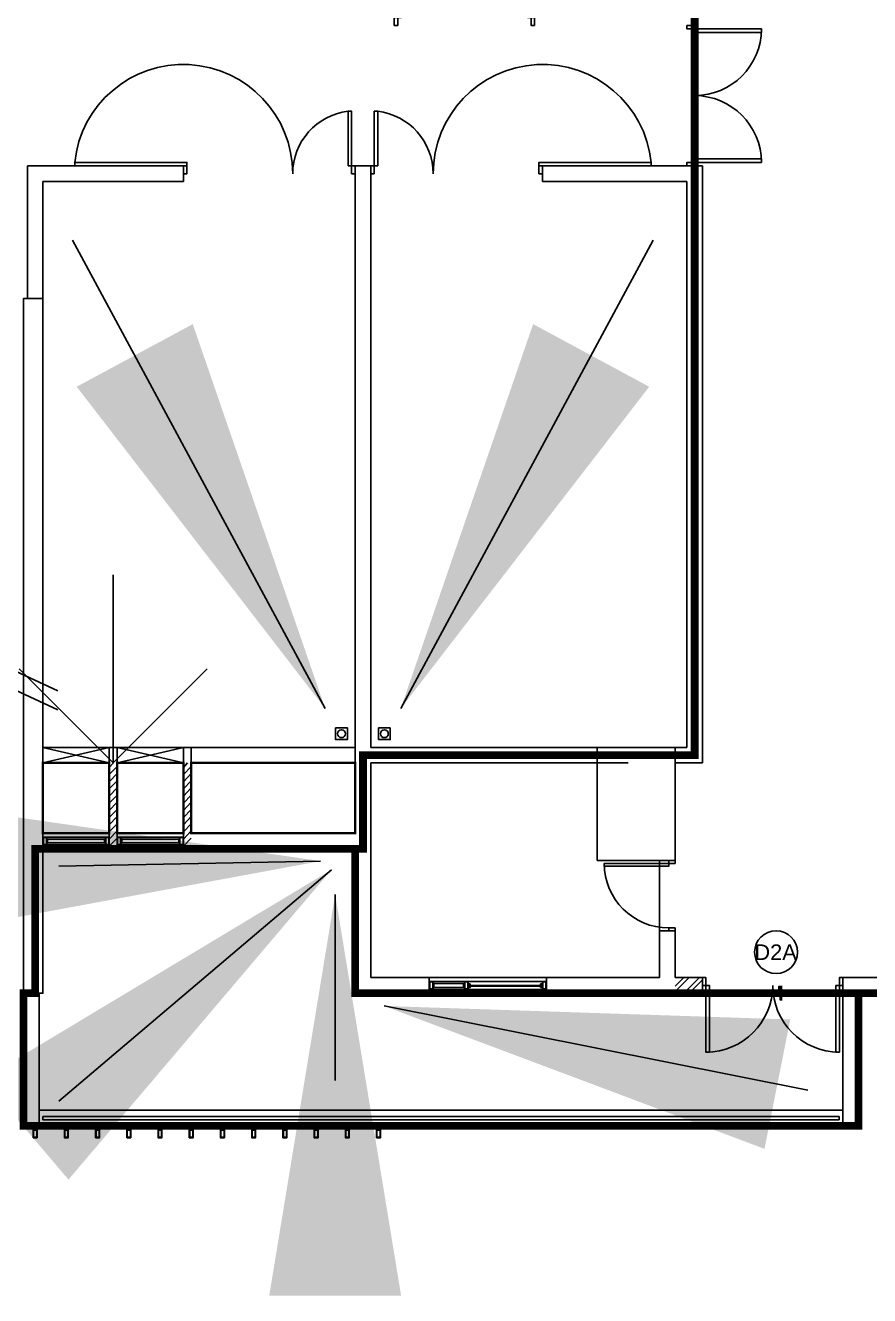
# Model space of a CAD drawing. Header units: feet. Extents: x 1421395 to 1426379, y -945253 to -943919.
# Drawn here: x 1424854 to 1425275, y -945253 to -944620 of the extents above; entities that cross this region are included whole.
import ezdxf
from ezdxf.enums import TextEntityAlignment as Align

# ---------------------------------------------------------------- set-up
doc = ezdxf.new("R2010")
doc.units = ezdxf.units.FT
doc.linetypes.add('Xref Typical$0$$0$HIDDEN', pattern=[0.375, 0.25, -0.125])
doc.linetypes.add('Xref Typical$0$HIDDEN', pattern=[0.375, 0.25, -0.125])
for name, color, linetype in [('04--hatch-1', 8, 'Continuous'), ('04--hatch-2', 251, 'Continuous'), ('06--line-1', 1, 'Continuous'), ('08--detail-ref', 1, 'Continuous'), ('08--door-ref', 1, 'Continuous'), ('E--concrete-2', 4, 'Continuous'), ('F--Blockwall', 3, 'Continuous'), ('H--metalwork', 1, 'Continuous'), ('L--doors-1', 1, 'Continuous'), ('Xref Typical$0$04--hatch-1', 8, 'Continuous'), ('Xref Typical$0$07--dim-1', 8, 'Continuous'), ('Xref Typical$0$101 First floor$0$06--line-1', 8, 'Continuous'), ('Xref Typical$0$F--Blockwall', 3, 'Continuous'), ('Xref Typical$0$L--doors-1', 1, 'Continuous'), ('Xref Typical$0$L--windows-1', 1, 'Continuous'), ('Xref Typical$0$p-02 rev', 15, 'Continuous'), ('Xref Typical$0$STAIR$0$L--stairs-1', 1, 'Continuous')]:
    doc.layers.add(name, color=color, linetype=linetype)
doc.layers.add('pline', color=210, linetype='Continuous', lineweight=5)
doc.layers.get('Xref Typical$0$07--dim-1').off()
doc.styles.add('00_xref_ser core$0$00_xref_ser core$0$ZC-STYLE-1', font='Arial.ttf')
doc.styles.add('ROMANS150', font='romans.shx', dxfattribs={"width": 0.75, "height": 150})
doc.styles.add('Xref Typical$0$00_101_typ xref core$0$ZC-STYLE-3', font='romans.shx', dxfattribs={"width": 0.8})
doc.styles.add('Xref Typical$0$ROMANS150', font='romans.shx', dxfattribs={"width": 0.75, "height": 150})
doc.dimstyles.new('slope', dxfattribs={"dimtxt": 150, "dimasz": 200, "dimexe": 15, "dimexo": 15, "dimgap": 0.09, "dimtad": 0, "dimtih": 1, "dimtoh": 1, "dimdec": 0, "dimzin": 0, "dimdsep": 46, "dimtxsty": 'ROMANS150', "dimblk": 'OBLIQUE', "dimcen": 0.09, "dimdle": 10, "dimclrd": 256, "dimclre": 256, "dimclrt": 21, "dimadec": 0, "dimazin": 0, "dimtfac": 1, "dimtdec": 0, "dimtofl": 0, "dimtmove": 0, "dimatfit": 3, "dimfxl": 0, "dimtolj": 1, "dimtzin": 0, "dimarcsym": 0})
doc.dimstyles.new('Xref Typical$0$1-100', dxfattribs={"dimscale": 75, "dimtxt": 1.85, "dimasz": 1.25, "dimexe": 1, "dimexo": 1.5, "dimgap": 0.85, "dimtad": 1, "dimdec": 0, "dimzin": 0, "dimdsep": 46, "dimtxsty": 'Xref Typical$0$00_101_typ xref core$0$ZC-STYLE-3', "dimblk1": 'Xref Typical$0$_ARCHTICK', "dimblk2": 'Xref Typical$0$_ARCHTICK', "dimsah": 1, "dimcen": 0.9, "dimdle": 0.1, "dimclrd": 8, "dimclre": 8, "dimclrt": 2, "dimadec": 0, "dimazin": 0, "dimtfac": 1, "dimtdec": 0, "dimtofl": 0, "dimtmove": 1, "dimatfit": 3, "dimldrblk": 'Xref Typical$0$_OPEN90', "dimfxl": 0, "dimtolj": 1, "dimtzin": 0, "dimlwd": -1, "dimlwe": -1, "dimarcsym": 0})
doc.dimstyles.new('Xref Typical$0$slope', dxfattribs={"dimtxt": 150, "dimasz": 200, "dimexe": 15, "dimexo": 15, "dimgap": 0.09, "dimtad": 0, "dimtih": 1, "dimtoh": 1, "dimdec": 0, "dimzin": 0, "dimdsep": 46, "dimtxsty": 'Xref Typical$0$ROMANS150', "dimblk": 'Xref Typical$0$_Oblique', "dimcen": 0.09, "dimdle": 10, "dimclrd": 256, "dimclre": 256, "dimclrt": 21, "dimadec": 0, "dimazin": 0, "dimtfac": 1, "dimtdec": 0, "dimtofl": 0, "dimtmove": 0, "dimatfit": 3, "dimfxl": 0, "dimtolj": 1, "dimtzin": 0, "dimarcsym": 0})

# ---------------------------------------------------------------- blocks, each defined once
blk = doc.blocks.new('00_xref_ser core$0$00_xref_ser core$0$D-1800')
at = {"layer": 'L--doors-1', "color": 5}
for points in [[(45, 50), (45, 905), (90, 905), (90, 50)], [(1755, 50), (1755, 905), (1710, 905), (1710, 50)], [(0, -50), (45, -50), (45, 50), (0, 50)], [(1800, -50), (1755, -50), (1755, 50), (1800, 50)]]:
    blk.add_lwpolyline(points, close=True, dxfattribs=at)
at = {"layer": 'L--doors-1'}
for centre, start, end in [((45, 50), 0, 90), ((1755, 50), 90, 180)]:
    blk.add_arc(centre, 855, start, end, dxfattribs=at)
blk = doc.blocks.new('00_xref_ser core$0$00_xref_ser core$0$D-REF-1')
at = {"layer": '08--door-ref'}
blk.add_circle((0, 0), 275, dxfattribs=at)
blk = doc.blocks.new('A$C6A53545A')
at = {"layer": '04--hatch-1', "color": 252}
for p, q in [((0, 50), (16.4, 50)), ((0, 45), (16.4, 45)), ((0, 40), (16.4, 40)), ((0, 35), (16.4, 35)), ((0, 30), (16.4, 30)), ((0, 25), (16.4, 25)), ((0, 20), (16.4, 20)), ((0, 15), (16.4, 15)), ((0, 10), (16.4, 10)), ((0, 5), (16.4, 5)), ((0, 0), (16.4, 0)), ((-10, -5), (16.4, -5)), ((-10, -10), (16.4, -10)), ((-10, -15), (16.4, -15)), ((-10, -20), (16.4, -20)), ((-10, -25), (16.4, -25)), ((-10, -30), (16.4, -30)), ((-10, -35), (16.4, -35)), ((-10, -40), (16.4, -40)), ((-10, -45), (16.4, -45)), ((-10, -50), (16.4, -50))]:
    blk.add_line(p, q, dxfattribs=at)
at = {"layer": '06--line-1'}
blk.add_lwpolyline([(-10, -52.9), (-10, 0), (0, 0), (0, 51.5)], dxfattribs=at)
blk = doc.blocks.new('_Oblique')
at = {"color": 8, "lineweight": -2}
blk.add_line((-0.5, -0.5), (0.5, 0.5), dxfattribs=at)
blk = doc.blocks.new('RGQ')
at = {"layer": '04--hatch-1'}
h = blk.add_hatch(dxfattribs=at)
h.set_pattern_fill('ANSI31', color=256)
h.paths.add_polyline_path([(431651, 108268), (431601, 108268), (431601, 108168), (431651, 108168)])
h.paths.add_polyline_path([(431646, 108263), (431646, 108173), (431606, 108173), (431606, 108263)], flags=16)
at = {"layer": 'H--metalwork'}
for points in [[(431601, 108268), (431651, 108268), (431651, 108168), (431601, 108168)], [(431606, 108263), (431646, 108263), (431646, 108173), (431606, 108173)]]:
    blk.add_lwpolyline(points, close=True, dxfattribs=at)
blk = doc.blocks.new('CFH')
at = {"layer": 'H--metalwork', "color": 252, "elevation": 0}
for points in [[(-84322, 29248), (-84372, 29248), (-84372, 29254), (-84322, 29254)], [(-84322, 29204), (-84372, 29204), (-84372, 29209), (-84322, 29209)], [(-84344, 29209), (-84350, 29209), (-84350, 29248), (-84344, 29248)], [(-83922, 29248), (-83972, 29248), (-83972, 29254), (-83922, 29254)], [(-83922, 29204), (-83972, 29204), (-83972, 29209), (-83922, 29209)], [(-83944, 29209), (-83950, 29209), (-83950, 29248), (-83944, 29248)], [(-83522, 29248), (-83572, 29248), (-83572, 29254), (-83522, 29254)], [(-83522, 29204), (-83572, 29204), (-83572, 29209), (-83522, 29209)], [(-83544, 29209), (-83550, 29209), (-83550, 29248), (-83544, 29248)], [(-83122, 29248), (-83172, 29248), (-83172, 29254), (-83122, 29254)], [(-83122, 29204), (-83172, 29204), (-83172, 29209), (-83122, 29209)], [(-83144, 29209), (-83150, 29209), (-83150, 29248), (-83144, 29248)], [(-82722, 29248), (-82772, 29248), (-82772, 29254), (-82722, 29254)], [(-82722, 29204), (-82772, 29204), (-82772, 29209), (-82722, 29209)], [(-82744, 29209), (-82750, 29209), (-82750, 29248), (-82744, 29248)], [(-82322, 29248), (-82372, 29248), (-82372, 29254), (-82322, 29254)], [(-82322, 29204), (-82372, 29204), (-82372, 29209), (-82322, 29209)], [(-82344, 29209), (-82350, 29209), (-82350, 29248), (-82344, 29248)], [(-81922, 29248), (-81972, 29248), (-81972, 29254), (-81922, 29254)], [(-81922, 29204), (-81972, 29204), (-81972, 29209), (-81922, 29209)], [(-81944, 29209), (-81950, 29209), (-81950, 29248), (-81944, 29248)], [(-81522, 29248), (-81572, 29248), (-81572, 29254), (-81522, 29254)], [(-81522, 29204), (-81572, 29204), (-81572, 29209), (-81522, 29209)], [(-81544, 29209), (-81550, 29209), (-81550, 29248), (-81544, 29248)], [(-81122, 29248), (-81172, 29248), (-81172, 29254), (-81122, 29254)], [(-81122, 29204), (-81172, 29204), (-81172, 29209), (-81122, 29209)], [(-81144, 29209), (-81150, 29209), (-81150, 29248), (-81144, 29248)], [(-80722, 29248), (-80772, 29248), (-80772, 29254), (-80722, 29254)], [(-80722, 29204), (-80772, 29204), (-80772, 29209), (-80722, 29209)], [(-80744, 29209), (-80750, 29209), (-80750, 29248), (-80744, 29248)], [(-80322, 29248), (-80372, 29248), (-80372, 29254), (-80322, 29254)], [(-80322, 29204), (-80372, 29204), (-80372, 29209), (-80322, 29209)], [(-80344, 29209), (-80350, 29209), (-80350, 29248), (-80344, 29248)], [(-79922, 29248), (-79972, 29248), (-79972, 29254), (-79922, 29254)], [(-79922, 29204), (-79972, 29204), (-79972, 29209), (-79922, 29209)], [(-79944, 29209), (-79950, 29209), (-79950, 29248), (-79944, 29248)]]:
    blk.add_lwpolyline(points, close=True, dxfattribs=at)
at = {"layer": 'H--metalwork', "xscale": -1}
for p in [(347279, -79065, 0), (347679, -79065, 0), (348079, -79065, 0), (348479, -79065, 0), (348879, -79065, 0), (349279, -79065, 0), (349679, -79065, 0), (350079, -79065, 0), (350479, -79065, 0), (350879, -79065, 0), (351279, -79065, 0), (351679, -79065, 0)]:
    blk.add_blockref('RGQ', p, dxfattribs=at)
blk = doc.blocks.new('Xref Typical$0$rged')
at = {"color": 5}
for p, q in [((-8508, 82572, 0), (-8508, 82522, 0)), ((-8508, 82572, 0), (-8483, 82572, 0)), ((-8508, 82522, 0), (-8483, 82522, 0)), ((-8506, 82570, 0), (-8485, 82570, 0)), ((-8506, 82570, 0), (-8506, 82524, 0)), ((-8506, 82524, 0), (-8485, 82524, 0)), ((-8489, 82565, 0), (-8489, 82528, 0)), ((-8487, 82565, 0), (-8487, 82548, 0)), ((-8487, 82560, 0), (-8487, 82561, 0)), ((-8487, 82560, 0), (-8487, 82560, 0)), ((-8487, 82551, 0), (-8477, 82551, 0)), ((-8487, 82551, 0), (-8487, 82549, 0)), ((-8486, 82549, 0), (-8487, 82549, 0)), ((-8487, 82544, 0), (-8487, 82528, 0)), ((-8486, 82544, 0), (-8487, 82544, 0)), ((-8487, 82542, 0), (-8487, 82544, 0)), ((-8487, 82542, 0), (-8477, 82542, 0)), ((-8487, 82533, 0), (-8487, 82533, 0)), ((-8487, 82533, 0), (-8487, 82532, 0)), ((-8486, 82550, 0), (-8476, 82550, 0)), ((-8486, 82550, 0), (-8486, 82549, 0)), ((-8486, 82542, 0), (-8486, 82544, 0)), ((-8486, 82542, 0), (-8476, 82542, 0)), ((-8485, 82570, 0), (-8485, 82568, 0)), ((-8485, 82563, 0), (-8484, 82563, 0)), ((-8485, 82530, 0), (-8484, 82530, 0)), ((-8485, 82524, 0), (-8485, 82525, 0)), ((-8484, 82563, 0), (-8472, 82550, 0)), ((-8484, 82562, 0), (-8476, 82554, 0)), ((-8484, 82530, 0), (-8472, 82542, 0)), ((-8484, 82531, 0), (-8476, 82539, 0)), ((-8483, 82572, 0), (-8483, 82565, 0)), ((-8483, 82550, 0), (-8483, 82550, 0)), ((-8483, 82550, 0), (-8483, 82550, 0)), ((-8483, 82550, 0), (-8483, 82542, 0)), ((-8483, 82542, 0), (-8483, 82542, 0)), ((-8483, 82522, 0), (-8483, 82527, 0)), ((-8482, 82550, 0), (-8482, 82542, 0)), ((-8476, 82553, 0), (-8473, 82550, 0)), ((-8476, 82550, 0), (-8476, 82551, 0)), ((-8476, 82542, 0), (-8476, 82542, 0)), ((-8476, 82539, 0), (-8473, 82542, 0)), ((-8473, 82550, 0), (-8472, 82550, 0)), ((-8473, 82542, 0), (-8472, 82542, 0)), ((-7582, 82563, 0), (-7595, 82550, 0)), ((-7594, 82550, 0), (-7595, 82550, 0)), ((-7594, 82542, 0), (-7595, 82542, 0)), ((-7582, 82530, 0), (-7595, 82542, 0)), ((-7591, 82553, 0), (-7594, 82550, 0)), ((-7591, 82539, 0), (-7594, 82542, 0)), ((-7582, 82562, 0), (-7591, 82554, 0)), ((-7591, 82550, 0), (-7591, 82551, 0)), ((-7580, 82550, 0), (-7591, 82550, 0)), ((-7580, 82542, 0), (-7591, 82542, 0)), ((-7591, 82542, 0), (-7591, 82542, 0)), ((-7582, 82531, 0), (-7591, 82539, 0)), ((-7580, 82551, 0), (-7590, 82551, 0)), ((-7580, 82542, 0), (-7590, 82542, 0)), ((-7584, 82550, 0), (-7584, 82542, 0)), ((-7583, 82572, 0), (-7583, 82565, 0)), ((-7558, 82572, 0), (-7583, 82572, 0)), ((-7583, 82550, 0), (-7583, 82550, 0)), ((-7583, 82550, 0), (-7583, 82550, 0)), ((-7583, 82550, 0), (-7583, 82542, 0)), ((-7583, 82542, 0), (-7583, 82542, 0)), ((-7583, 82522, 0), (-7583, 82527, 0)), ((-7558, 82522, 0), (-7583, 82522, 0)), ((-7582, 82563, 0), (-7582, 82563, 0)), ((-7582, 82530, 0), (-7582, 82530, 0)), ((-7560, 82570, 0), (-7581, 82570, 0)), ((-7581, 82570, 0), (-7581, 82568, 0)), ((-7581, 82524, 0), (-7581, 82525, 0)), ((-7560, 82524, 0), (-7581, 82524, 0)), ((-7580, 82560, 0), (-7579, 82560, 0)), ((-7580, 82551, 0), (-7580, 82549, 0)), ((-7580, 82550, 0), (-7580, 82549, 0)), ((-7580, 82549, 0), (-7580, 82549, 0)), ((-7580, 82542, 0), (-7580, 82544, 0)), ((-7580, 82544, 0), (-7580, 82544, 0)), ((-7580, 82542, 0), (-7580, 82544, 0)), ((-7580, 82533, 0), (-7579, 82533, 0)), ((-7579, 82565, 0), (-7579, 82548, 0)), ((-7579, 82560, 0), (-7579, 82561, 0)), ((-7579, 82544, 0), (-7579, 82528, 0)), ((-7579, 82533, 0), (-7579, 82532, 0)), ((-7577, 82565, 0), (-7577, 82528, 0)), ((-7560, 82570, 0), (-7560, 82524, 0)), ((-7558, 82572, 0), (-7558, 82522, 0))]:
    blk.add_line(p, q, dxfattribs=at)
for centre, radius, start, end in [((-8485, 82563, 0), 4.53, 95.5097, 164.881), ((-8485, 82529, 0), 4.53, 195.119, 264.4903), ((-8485, 82563, 0), 2.69, 53.3557, 150.2969), ((-8488, 82554, 0), 6.08, 277.1326, 318.4657), ((-8488, 82538, 0), 6.08, 41.5343, 82.8674), ((-8485, 82529, 0), 2.69, 209.7031, 306.6443), ((-8476, 82552, 0), 1.75, 102.0021, 223.8098), ((-8476, 82552, 0), 1.25, 85.3803, 255.5338), ((-8476, 82541, 0), 1.25, 104.4662, 274.6197), ((-8476, 82541, 0), 1.75, 136.1902, 257.9979), ((-7591, 82552, 0), 1.75, 316.1902, 77.9979), ((-7591, 82552, 0), 1.25, 284.4662, 94.6197), ((-7591, 82541, 0), 1.25, 265.3803, 75.5338), ((-7591, 82541, 0), 1.75, 282.0021, 43.8098), ((-7582, 82563, 0), 2.69, 29.7031, 126.6443), ((-7579, 82554, 0), 6.08, 221.5343, 262.8674), ((-7579, 82538, 0), 6.08, 97.1326, 138.4657), ((-7582, 82529, 0), 2.69, 233.3557, 330.2969), ((-7582, 82563, 0), 4.53, 15.119, 84.4903), ((-7582, 82529, 0), 4.53, 275.5097, 344.881)]:
    blk.add_arc(centre, radius, start, end, dxfattribs=at)
for points in [[(-8487, 82561, 0), (-8486, 82561, 0), (-8485, 82562, 0), (-8485, 82563, 0)], [(-8487, 82532, 0), (-8486, 82532, 0), (-8485, 82531, 0), (-8485, 82530, 0)], [(-7579, 82561, 0), (-7581, 82561, 0), (-7582, 82562, 0), (-7582, 82563, 0)], [(-7579, 82532, 0), (-7581, 82532, 0), (-7582, 82531, 0), (-7582, 82530, 0)]]:
    blk.add_spline(points, degree=3, dxfattribs=at)
for points in [[(-8487, 82560, 0), (-8487, 82560, 0), (-8487, 82560, 0), (-8486, 82560, 0), (-8486, 82560, 0), (-8486, 82560, 0), (-8486, 82560, 0), (-8485, 82560, 0), (-8485, 82561, 0), (-8485, 82561, 0), (-8484, 82561, 0), (-8484, 82562, 0), (-8484, 82562, 0), (-8484, 82562, 0), (-8484, 82562, 0), (-8484, 82562, 0)], [(-8487, 82533, 0), (-8487, 82532, 0), (-8487, 82533, 0), (-8486, 82532, 0), (-8486, 82532, 0), (-8486, 82532, 0), (-8486, 82532, 0), (-8485, 82532, 0), (-8485, 82532, 0), (-8485, 82532, 0), (-8484, 82531, 0), (-8484, 82531, 0), (-8484, 82531, 0), (-8484, 82531, 0), (-8484, 82531, 0), (-8484, 82531, 0)], [(-7580, 82560, 0), (-7580, 82560, 0), (-7580, 82560, 0), (-7580, 82560, 0), (-7580, 82560, 0), (-7581, 82560, 0), (-7581, 82560, 0), (-7581, 82560, 0), (-7582, 82561, 0), (-7582, 82561, 0), (-7582, 82561, 0), (-7582, 82562, 0), (-7582, 82562, 0), (-7582, 82562, 0), (-7582, 82562, 0), (-7582, 82562, 0)], [(-7580, 82533, 0), (-7580, 82532, 0), (-7580, 82533, 0), (-7580, 82532, 0), (-7580, 82532, 0), (-7581, 82532, 0), (-7581, 82532, 0), (-7581, 82532, 0), (-7582, 82532, 0), (-7582, 82532, 0), (-7582, 82531, 0), (-7582, 82531, 0), (-7582, 82531, 0), (-7582, 82531, 0), (-7582, 82531, 0), (-7582, 82531, 0)]]:
    blk.add_open_spline(points, degree=3, knots=[0, 0, 0, 0, 0.447954, 0.447954, 0.951619, 0.951619, 1.324269, 1.324269, 1.90348, 1.90348, 2.482691, 2.482691, 2.73392, 2.73392, 2.822039, 2.822039, 2.822039, 2.822039], dxfattribs=at)
at = {"layer": 'Xref Typical$0$L--windows-1', "color": 251}
for p, q in [((-7508, 82599, 0), (-9008, 82599, 0)), ((-9008, 82499, 0), (-7508, 82499, 0))]:
    blk.add_line(p, q, dxfattribs=at)
at = {"layer": 'Xref Typical$0$L--windows-1', "color": 5}
for p, q in [((-8948, 82554, 0), (-8958, 82554, 0)), ((-8948, 82544, 0), (-8958, 82544, 0)), ((-8568, 82574, 0), (-8948, 82574, 0)), ((-8568, 82524, 0), (-8948, 82524, 0)), ((-8558, 82554, 0), (-8568, 82554, 0)), ((-8558, 82544, 0), (-8568, 82544, 0))]:
    blk.add_line(p, q, dxfattribs=at)
at = {"layer": 'Xref Typical$0$L--windows-1'}
for p, q in [((-8482, 82550, 0), (-8482, 82542, 0)), ((-7585, 82550, 0), (-8482, 82550, 0)), ((-7585, 82542, 0), (-8482, 82542, 0)), ((-7585, 82550, 0), (-7585, 82542, 0))]:
    blk.add_line(p, q, dxfattribs=at)
at = {"layer": 'Xref Typical$0$L--windows-1', "elevation": 0}
for points in [[(-9008, 82499), (-9008, 82599), (-8958, 82599), (-8958, 82499), (-9008, 82499)], [(-8508, 82499), (-8558, 82499), (-8558, 82599), (-8508, 82599), (-8508, 82499)], [(-7508, 82499), (-7558, 82499), (-7558, 82599), (-7508, 82599), (-7508, 82499)]]:
    blk.add_lwpolyline(points, dxfattribs=at)
for points in [[(-9003, 82504), (-9003, 82594), (-8963, 82594), (-8963, 82504)], [(-8513, 82504), (-8553, 82504), (-8553, 82594), (-8513, 82594)], [(-7513, 82504), (-7553, 82504), (-7553, 82594), (-7513, 82594)]]:
    blk.add_lwpolyline(points, close=True, dxfattribs=at)
at = {"layer": 'Xref Typical$0$L--windows-1', "color": 5, "elevation": 0}
for points in [[(-8948, 82574), (-8948, 82524)], [(-8568, 82574), (-8568, 82524)]]:
    blk.add_lwpolyline(points, dxfattribs=at)
blk = doc.blocks.new('Xref Typical$0$_ARCHTICK')
at = {"color": 0, "linetype": 'ByBlock', "const_width": 0.15}
blk.add_lwpolyline([(-0.5, -0.5), (0.5, 0.5)], dxfattribs=at)
blk = doc.blocks.new('Xref Typical$0$_OPEN90')
at = {"color": 0, "linetype": 'ByBlock'}
for p, q in [((-0.5, 0.5), (0, 0)), ((0, 0), (-1, 0)), ((0, 0), (-0.5, -0.5))]:
    blk.add_line(p, q, dxfattribs=at)
blk = doc.blocks.new('Xref Typical$0$_Oblique')
at = {"color": 8, "lineweight": -2}
blk.add_line((-0.5, -0.5), (0.5, 0.5), dxfattribs=at)
blk = doc.blocks.new('Xref Typical$0$A$C04CA7957')
at = {"layer": 'Xref Typical$0$STAIR$0$L--stairs-1'}
for p, q in [((48465, 4652, 0), (50582, 3675, 0)), ((48465, 4410, 0), (50582, 3432, 0))]:
    blk.add_line(p, q, dxfattribs=at)
blk = doc.blocks.new('Xref Typical$0$00_xref_ser core$0$00_xref_ser core$0$D4-2')
at = {"layer": 'Xref Typical$0$L--doors-1', "color": 5}
for points in [[(-117739, 25586), (-118439, 25586), (-118439, 25631), (-117739, 25631)], [(-117639, 25631), (-117639, 25676), (-117739, 25676), (-117739, 25631)], [(-117739, 23521), (-117739, 22084), (-117784, 22084), (-117784, 23521)], [(-117639, 23476), (-117639, 23521), (-117739, 23521), (-117739, 23476)]]:
    blk.add_lwpolyline(points, close=True, dxfattribs=at)
at = {"layer": 'Xref Typical$0$L--doors-1'}
for centre, radius, start, end in [((-117636, 25686), 810, 187.092, 269.7299), ((-117639, 23476), 1400, 90, 264.0551)]:
    blk.add_arc(centre, radius, start, end, dxfattribs=at)
blk = doc.blocks.new('Xref Typical$0$00_xref_ser core$0$00_xref_ser core$0$D-1100')
at = {"layer": 'Xref Typical$0$L--doors-1', "color": 5}
for points in [[(45, 50), (45, 1060), (90, 1060), (90, 50)], [(0, -50), (45, -50), (45, 50), (0, 50)], [(1055, -50), (1100, -50), (1100, 50), (1055, 50)]]:
    blk.add_lwpolyline(points, close=True, dxfattribs=at)
at = {"layer": 'Xref Typical$0$L--doors-1'}
blk.add_arc((45, 50), 1010, 0, 90, dxfattribs=at)
blk = doc.blocks.new('Xref Typical$0$D-1800')
at = {"layer": 'Xref Typical$0$L--doors-1', "color": 5}
for points in [[(45, 50), (45, 905), (90, 905), (90, 50)], [(1755, 50), (1755, 905), (1710, 905), (1710, 50)], [(0, -50), (45, -50), (45, 50), (0, 50)], [(1800, -50), (1755, -50), (1755, 50), (1800, 50)]]:
    blk.add_lwpolyline(points, close=True, dxfattribs=at)
at = {"layer": 'Xref Typical$0$L--doors-1'}
for centre, start, end in [((45, 50), 0, 90), ((1755, 50), 90, 180)]:
    blk.add_arc(centre, 855, start, end, dxfattribs=at)

msp = doc.modelspace()

# ---------------------------------------------------------------- hatches: boundary and pattern name
at = {"layer": '04--hatch-2', "extrusion": (-6.24309e-13, 1.25923e-06, 1)}
h = msp.add_hatch(dxfattribs=at)
h.set_pattern_fill('ANSI32', color=256, scale=0.583784, angle=14.58567)
h.set_pattern_definition([(45, (1425789.1636, -931842.9256), (-3.931896, 3.931896), []), (45, (1425791.785, -931842.9256), (-3.931896, 3.931896), [])])
h.paths.add_polyline_path([(1425178.26, -945094.5), (1425191.88, -945094.5), (1425191.88, -945102.28), (1425178.26, -945102.28)])
at = {"layer": 'Xref Typical$0$04--hatch-1', "extrusion": (1.62574e-12, 1.25923e-06, 1)}
h = msp.add_hatch(dxfattribs=at)
h.set_pattern_fill('ANSI31', color=251, scale=0.778378, angle=15.88092, style=0)
h.set_pattern_definition([(46.29525, (1428820.9474, -934119.4987), (-1.7865643, 1.70756126), [])])
h.paths.add_polyline_path([(1424896.09, -945030.28), (1424899.99, -945030.28), (1424899.99, -944987.47), (1424896.09, -944987.47)])
h = msp.add_hatch(dxfattribs=at)
h.set_pattern_fill('ANSI31', color=251, scale=0.778378, angle=15.88092, style=0)
h.set_pattern_definition([(46.29525, (1428857.9204, -934119.4986), (-1.7865643, 1.70756126), [])])
h.paths.add_polyline_path([(1424933.07, -945030.28), (1424936.96, -945030.28), (1424936.96, -944987.47), (1424933.07, -944987.47)])

# ---------------------------------------------------------------- linework, layer by layer
at = {"layer": '06--line-1', "extrusion": (-7.30952e-16, 1.25923e-06, 1)}
for p, q in [((1424861.07, -945102.28, 0.04), (1424861.07, -945168.44, 0.04)), ((1425261.93, -945168.44, 0.04), (1425261.94, -945102.28, 0.04)), ((1425269.72, -945168.44, 0.04), (1425269.72, -945102.28, 0.04)), ((1424861.07, -945160.66, 0.04), (1425261.93, -945160.66, 0.04)), ((1424861.07, -945168.44, 0.04), (1424853.28, -945168.44, 0.04)), ((1424861.07, -945168.44, 0.04), (1425261.93, -945168.44, 0.04)), ((1425261.93, -945168.44, 0.04), (1425269.72, -945168.44, 0.04))]:
    msp.add_line(p, q, dxfattribs=at)
at = {"layer": '06--line-1', "extrusion": (-7.30952e-16, 1.25923e-06, 1), "elevation": -1.15}
msp.add_lwpolyline([(1424863.02, -945102.28), (1424863.02, -945094.5)], dxfattribs=at)
at = {"layer": 'E--concrete-2', "extrusion": (-6.24309e-13, 1.25923e-06, 1), "elevation": -1.15}
for points in [[(1424853.29, -945102.28), (1424863.02, -945102.28), (1424863.02, -944755.9), (1424853.29, -944755.9)], [(1425139.34, -945036.12), (1425178.26, -945036.12), (1425178.26, -944979.69), (1425139.34, -944979.69)]]:
    msp.add_lwpolyline(points, close=True, dxfattribs=at)
at = {"layer": 'F--Blockwall', "extrusion": (-7.30952e-16, 1.25923e-06, 1)}
for p, q in [((1425178.26, -944979.69, 0.04), (1425184.1, -944979.69, 0.04)), ((1425191.88, -944979.69, 0.04), (1425191.88, -944987.47, 0.04)), ((1425178.26, -944987.47, 0.04), (1425191.88, -944987.47, 0.04)), ((1425191.88, -945094.5, 0.04), (1425191.88, -945102.28, 0.04)), ((1425261.94, -945094.5, 0.04), (1425261.94, -945102.28, 0.04))]:
    msp.add_line(p, q, dxfattribs=at)
at = {"layer": 'H--metalwork', "extrusion": (-7.30952e-16, 1.25923e-06, 1), "elevation": -1.15}
msp.add_lwpolyline([(1424863.01, -945163.79), (1425259.99, -945163.79), (1425259.99, -945165.34), (1424863.01, -945165.34)], close=True, dxfattribs=at)
at = {"layer": 'L--doors-1', "color": 1, "ltscale": 5, "extrusion": (-7.30952e-16, 1.25923e-06, 1)}
msp.add_line((1425191.88, -945102.28, 0.04), (1425261.93, -945102.28, 0.04), dxfattribs=at)
at = {"layer": 'pline', "color": 82, "linetype": 'Continuous', "extrusion": (-7.30952e-16, 1.25923e-06, 1), "const_width": 3.89, "elevation": -1.13}
msp.add_lwpolyline([(1425187.99, -944592.44), (1425187.99, -944983.58), (1425022.58, -944983.58), (1425022.58, -945030.28), (1425018.69, -945030.28), (1425018.69, -945102.28), (1426326.36, -945102.28), (1426326.37, -944838.61), (1426371.12, -944838.61), (1426371.12, -944421.2), (1426347.85, -944421.2), (1426347.78, -944308.34), (1426371.12, -944308.34), (1426371.12, -944253.85), (1426326.37, -944253.85), (1426326.37, -943971.69), (1425602.47, -943971.69), (1425602.48, -944504.88), (1425187.99, -944504.88), (1425187.99, -944592.44)], dxfattribs=at)
at = {"layer": 'pline', "color": 4, "linetype": 'Continuous', "extrusion": (-7.30952e-16, 1.25923e-06, 1), "const_width": 1.17, "elevation": -1.13}
for points in [[(1424863.01, -945022.5), (1424896.09, -945022.5), (1424896.09, -944987.47), (1424863.01, -944987.47)], [(1424899.99, -945022.5), (1424933.06, -945022.5), (1424933.06, -944987.47), (1424899.99, -944987.47)], [(1424936.96, -945022.5), (1425018.69, -945022.5), (1425018.69, -944987.47), (1424936.96, -944987.47)]]:
    msp.add_lwpolyline(points, close=True, dxfattribs=at)
at = {"layer": 'pline', "color": 82, "linetype": 'Continuous', "extrusion": (-7.30952e-16, 1.25923e-06, 1), "const_width": 3.89, "elevation": -1.15}
msp.add_lwpolyline([(1425269.72, -945102.28), (1425269.72, -945168.44), (1424853.28, -945168.44), (1424853.29, -945102.28), (1424859.13, -945102.28), (1424859.13, -945030.28), (1425018.69, -945030.28), (1425018.69, -945102.28)], close=True, dxfattribs=at)
at = {"layer": 'Xref Typical$0$101 First floor$0$06--line-1', "extrusion": (-7.30952e-16, 1.25923e-06, 1), "elevation": -1.15}
for points in [[(1425008.96, -944969.96), (1425014.8, -944969.96), (1425014.8, -944975.8), (1425008.96, -944975.8)], [(1425036.2, -944969.96), (1425030.36, -944969.96), (1425030.36, -944975.8), (1425036.2, -944975.8)]]:
    msp.add_lwpolyline(points, close=True, dxfattribs=at)
at = {"layer": 'Xref Typical$0$101 First floor$0$06--line-1', "extrusion": (-7.30952e-16, 1.25923e-06, 1)}
for centre in [(1425011.88, -944972.88, -1.15), (1425033.28, -944972.88, -1.15)]:
    msp.add_circle(centre, 1.95, dxfattribs=at)
at = {"layer": 'Xref Typical$0$F--Blockwall', "extrusion": (-7.30952e-16, 1.25923e-06, 1)}
for p, q in [((1424933.07, -944689.74, 0.04), (1424855.23, -944689.74, 0.04)), ((1424855.23, -944755.9, 0.04), (1424855.23, -944689.74, 0.04)), ((1424933.07, -944697.53, 0.04), (1424933.07, -944689.74, 0.04)), ((1425018.69, -944987.47, 0.04), (1425018.69, -944689.74, 0.04)), ((1425018.69, -944689.74, 0.04), (1425026.47, -944689.74, 0.04)), ((1425026.47, -944979.69, 0.04), (1425026.47, -944689.74, 0.04)), ((1425112.09, -944689.74, 0.04), (1425191.88, -944689.74, 0.04)), ((1425112.09, -944697.53, 0.04), (1425112.09, -944689.74, 0.04)), ((1425191.88, -944987.47, 0.04), (1425191.88, -944689.74, 0.04)), ((1424933.07, -944697.53, 0.04), (1424863.01, -944697.53, 0.04)), ((1424863.01, -944755.9, 0.04), (1424863.01, -944697.53, 0.04)), ((1425112.09, -944697.53, 0.04), (1425184.09, -944697.53, 0.04)), ((1425184.09, -944979.69, 0.04), (1425184.09, -944697.53, 0.04)), ((1424863.01, -944979.69, 0.04), (1424933.07, -944979.69, 0.04)), ((1424933.07, -944979.69, 0.04), (1424936.96, -944979.69, 0.04)), ((1424936.96, -944979.69, 0.04), (1424936.96, -945022.5, 0.04)), ((1425026.47, -944979.69, 0.04), (1425154.9, -944979.69, 0.04)), ((1425178.26, -944979.69, 0.04), (1425184.09, -944979.69, 0.04)), ((1424863.01, -944987.47, 0.04), (1424896.09, -944987.47, 0.04)), ((1424896.09, -944987.47, 0.04), (1424896.09, -945022.5, 0.04)), ((1424899.99, -944987.47, 0.04), (1424933.07, -944987.47, 0.04)), ((1424899.99, -944987.47, 0.04), (1424899.99, -945022.5, 0.04)), ((1424933.07, -944987.47, 0.04), (1424933.07, -945022.5, 0.04)), ((1425018.69, -944987.47, 0.04), (1425018.69, -945022.5, 0.04)), ((1425026.47, -944987.47, 0.04), (1425154.9, -944987.47, 0.04)), ((1425026.47, -944987.47, 0.04), (1425026.47, -945094.5, 0.04)), ((1425178.26, -944987.47, 0.04), (1425191.88, -944987.47, 0.04)), ((1424863.01, -945022.5, 0.04), (1424896.09, -945022.5, 0.04)), ((1424899.99, -945022.5, 0.04), (1424933.07, -945022.5, 0.04)), ((1424936.96, -945022.5, 0.04), (1425018.69, -945022.5, 0.04)), ((1424863.01, -945030.28, 0.04), (1424896.09, -945030.28, 0.04)), ((1424896.09, -945030.28, 0.04), (1424899.99, -945030.28, 0.04)), ((1424899.99, -945030.28, 0.04), (1424933.07, -945030.28, 0.04)), ((1424933.07, -945030.28, 0.04), (1424936.96, -945030.28, 0.04)), ((1424936.96, -945030.28, 0.04), (1425018.69, -945030.28, 0.04)), ((1425018.69, -945030.28, 0.04), (1425018.69, -945102.28, 0.04)), ((1425170.47, -945094.5, 0.04), (1425170.47, -945071.15, 0.04)), ((1425170.47, -945071.15, 0.04), (1425178.26, -945071.15, 0.04)), ((1425178.26, -945094.5, 0.04), (1425178.26, -945071.15, 0.04)), ((1425026.47, -945094.5, 0.04), (1425055.65, -945094.5, 0.04)), ((1425055.65, -945094.5, 0.04), (1425055.65, -945102.28, 0.04)), ((1425114.03, -945094.5, 0.04), (1425170.47, -945094.5, 0.04)), ((1425114.03, -945094.5, 0.04), (1425114.03, -945102.28, 0.04)), ((1425191.88, -945094.5, 0.04), (1425178.26, -945094.5, 0.04)), ((1425018.69, -945102.28, 0.04), (1425055.65, -945102.28, 0.04)), ((1425114.03, -945102.28, 0.04), (1425191.88, -945102.28, 0.04))]:
    msp.add_line(p, q, dxfattribs=at)
at = {"layer": 'Xref Typical$0$F--Blockwall', "linetype": 'Xref Typical$0$HIDDEN', "ltscale": 150, "extrusion": (-7.30952e-16, 1.25923e-06, 1)}
for p, q in [((1424896.09, -945022.5, 0.04), (1424896.09, -945030.28, 0.04)), ((1424899.99, -945022.5, 0.04), (1424899.99, -945030.28, 0.04)), ((1424933.07, -945022.5, 0.04), (1424933.07, -945030.28, 0.04))]:
    msp.add_line(p, q, dxfattribs=at)
at = {"layer": 'Xref Typical$0$F--Blockwall', "extrusion": (-7.30952e-16, 1.25923e-06, 1), "elevation": -1.15}
msp.add_lwpolyline([(1425261.93, -945094.5), (1425298.9, -945094.5), (1425298.9, -945102.28), (1425261.93, -945102.28)], dxfattribs=at)
at = {"layer": 'Xref Typical$0$L--doors-1', "extrusion": (-7.30952e-16, 1.25923e-06, 1)}
msp.add_line((1425170.47, -945071.15, 0.04), (1425170.47, -945036.12, 0.04), dxfattribs=at)
at = {"layer": 'Xref Typical$0$L--windows-1', "linetype": 'Xref Typical$0$HIDDEN', "ltscale": 250, "extrusion": (-7.30952e-16, 1.25923e-06, 1)}
for p, q in [((1424863.02, -944979.69, 0.04), (1424896.09, -944987.47, 0.04)), ((1424896.09, -944979.69, 0.04), (1424863.02, -944987.47, 0.04)), ((1424899.99, -944979.69, 0.04), (1424933.06, -944987.47, 0.04)), ((1424933.06, -944979.69, 0.04), (1424899.99, -944987.47, 0.04))]:
    msp.add_line(p, q, dxfattribs=at)
at = {"layer": 'Xref Typical$0$L--windows-1', "ltscale": 250, "extrusion": (-7.30952e-16, 1.25923e-06, 1)}
for p, q in [((1424936.96, -944979.69, 0.04), (1425018.69, -944979.69, 0.04)), ((1424936.96, -944987.47, 0.04), (1425018.69, -944987.47, 0.04))]:
    msp.add_line(p, q, dxfattribs=at)
at = {"layer": 'Xref Typical$0$L--windows-1', "color": 250, "linetype": 'Xref Typical$0$HIDDEN', "ltscale": 250, "extrusion": (-7.30952e-16, 1.25923e-06, 1)}
for p, q in [((1424894.15, -945024.44, 0.04), (1424864.96, -945024.44, 0.04)), ((1424901.93, -945024.44, 0.04), (1424931.12, -945024.44, 0.04)), ((1424864.96, -945028.34, 0.04), (1424894.15, -945028.34, 0.04)), ((1424931.12, -945028.34, 0.04), (1424901.93, -945028.34, 0.04))]:
    msp.add_line(p, q, dxfattribs=at)
at = {"layer": 'Xref Typical$0$L--windows-1', "extrusion": (-7.30952e-16, 1.25923e-06, 1)}
for p, q in [((1425114.03, -945094.5, 0.04), (1425055.65, -945094.5, 0.04)), ((1425055.65, -945102.28, 0.04), (1425114.03, -945102.28, 0.04))]:
    msp.add_line(p, q, dxfattribs=at)
at = {"layer": 'Xref Typical$0$L--windows-1', "linetype": 'Xref Typical$0$HIDDEN', "ltscale": 250, "extrusion": (-7.30952e-16, 1.25923e-06, 1), "elevation": -1.15}
for points in [[(1424896.09, -944987.47), (1424863.01, -944987.47), (1424863.01, -944979.69), (1424896.09, -944979.69)], [(1424899.99, -944987.47), (1424933.07, -944987.47), (1424933.07, -944979.69), (1424899.99, -944979.69)], [(1424864.96, -945024.44), (1424863.01, -945024.44), (1424863.01, -945028.34), (1424864.96, -945028.34)], [(1424863.21, -945028.14), (1424864.76, -945028.14), (1424864.76, -945024.64), (1424863.21, -945024.64)], [(1424896.09, -945028.34), (1424894.15, -945028.34), (1424894.15, -945024.44), (1424896.09, -945024.44)], [(1424894.34, -945024.64), (1424895.9, -945024.64), (1424895.9, -945028.14), (1424894.34, -945028.14)], [(1424899.99, -945028.34), (1424901.93, -945028.34), (1424901.93, -945024.44), (1424899.99, -945024.44)], [(1424901.74, -945024.64), (1424900.18, -945024.64), (1424900.18, -945028.14), (1424901.74, -945028.14)], [(1424931.12, -945024.44), (1424933.07, -945024.44), (1424933.07, -945028.34), (1424931.12, -945028.34)], [(1424932.87, -945028.14), (1424931.32, -945028.14), (1424931.32, -945024.64), (1424932.87, -945024.64)]]:
    msp.add_lwpolyline(points, close=True, dxfattribs=at)
at = {"layer": 'Xref Typical$0$L--windows-1', "color": 5, "linetype": 'Xref Typical$0$HIDDEN', "ltscale": 250, "extrusion": (-7.30952e-16, 1.25923e-06, 1), "elevation": -1.15}
for points in [[(1424865.35, -945026.58), (1424864.96, -945026.58), (1424864.96, -945026.2), (1424865.35, -945026.2)], [(1424893.76, -945027.36), (1424865.35, -945027.36), (1424865.35, -945025.42), (1424893.76, -945025.42)], [(1424893.76, -945026.58), (1424894.15, -945026.58), (1424894.15, -945026.2), (1424893.76, -945026.2)], [(1424902.32, -945026.58), (1424901.93, -945026.58), (1424901.93, -945026.2), (1424902.32, -945026.2)], [(1424902.32, -945027.36), (1424930.73, -945027.36), (1424930.73, -945025.42), (1424902.32, -945025.42)], [(1424930.73, -945026.58), (1424931.12, -945026.58), (1424931.12, -945026.2), (1424930.73, -945026.2)]]:
    msp.add_lwpolyline(points, close=True, dxfattribs=at)

# ---------------------------------------------------------------- block references
at = {"linetype": 'Xref Typical$0$$0$HIDDEN', "extrusion": (1.62574e-12, 1.25923e-06, 1), "xscale": 0.03891891879323523, "yscale": 0.03891891879323523, "zscale": 0.03891891879323523}
msp.add_blockref('Xref Typical$0$rged', (1425406.25, -948311.13, -1.15), dxfattribs=at)
at = {"layer": '06--line-1', "linetype": 'Continuous', "extrusion": (6.24309e-13, -1.25923e-06, -1), "xscale": 0.06725189167484956, "yscale": 0.06725189167484956, "zscale": -0.06725189167484938, "rotation": 180.0000541865302}
msp.add_blockref('A$C6A53545A', (-1425230.6, -945102.28, 1.15), dxfattribs=at)
at = {"layer": '08--detail-ref', "extrusion": (-6.24309e-13, 1.25923e-06, 1), "xscale": 0.03891891879323523, "yscale": 0.03891891879323523, "zscale": 0.03891891879323523}
msp.add_blockref('CFH', (1428141.81, -946306.96, -1.15), dxfattribs=at)
at = {"layer": '08--door-ref', "linetype": 'Continuous', "extrusion": (-6.24309e-13, 1.25923e-06, 1)}
ref = msp.add_blockref('00_xref_ser core$0$00_xref_ser core$0$D-REF-1', (1425228.6, -945081.81, -1.15), dxfattribs=dict(at, xscale=-0.03891891879323523, yscale=0.03891891879323524, zscale=0.03891891879323524, rotation=359.9999999999996))
ref.add_attrib('D1', 'D2A', dxfattribs={"extrusion": (-7.30952e-16, 1.25923e-06, 1), "height": 7.784, "style": '00_xref_ser core$0$00_xref_ser core$0$ZC-STYLE-1'}).set_placement((1425228.33, -945085.71, -1.15), align=Align.CENTER)
at = {"layer": 'L--doors-1', "color": 1, "ltscale": 5, "extrusion": (-6.24309e-13, 1.25923e-06, 1), "xscale": -0.03891891879323523, "yscale": 0.03891891879323524, "zscale": 0.03891891879323524, "rotation": 180}
msp.add_blockref('00_xref_ser core$0$00_xref_ser core$0$D-1800', (1425191.88, -945096.44, -1.15), dxfattribs=at)
at = {"layer": 'Xref Typical$0$07--dim-1', "extrusion": (1.62574e-12, 1.25923e-06, 1), "xscale": 0.03891891879323523, "yscale": 0.03891891879323523, "zscale": 0.03891891879323523}
msp.add_blockref('Xref Typical$0$A$C04CA7957', (1422901.85, -945094.49, -1.15), dxfattribs=at)
at = {"layer": 'Xref Typical$0$L--doors-1', "extrusion": (1.62574e-12, 1.25923e-06, 1), "xscale": 0.03891891879323523, "yscale": 0.03891891879323523, "zscale": 0.03891891879323523}
msp.add_blockref('Xref Typical$0$D-1800', (1425038.15, -944617.74, -1.15), dxfattribs=at)
at = {"layer": 'Xref Typical$0$L--doors-1', "extrusion": (1.62574e-12, 1.25923e-06, 1), "xscale": 0.03891891879323525, "yscale": 0.03891891879323525, "zscale": 0.03891891879323525, "rotation": 269.9999999999995}
msp.add_blockref('Xref Typical$0$D-1800', (1425186.04, -944619.69, -1.15), dxfattribs=at)
at = {"layer": 'Xref Typical$0$L--doors-1', "linetype": 'Continuous', "extrusion": (1.62574e-12, 1.25923e-06, 1), "yscale": 0.03891891879323525, "zscale": 0.03891891879323525}
for p, xscale, rotation in [((1424019.39, -949272.03, -1.15), 0.03891891879323525, 269.9999999999995), ((1426025.77, -949272.03, -1.15), -0.03891891879323525, 89.99999999999952)]:
    msp.add_blockref('Xref Typical$0$00_xref_ser core$0$00_xref_ser core$0$D4-2', p, dxfattribs=dict(at, xscale=xscale, rotation=rotation))
at = {"layer": 'Xref Typical$0$L--doors-1', "extrusion": (1.62458e-12, 1.25926e-06, 1), "xscale": -0.03184294515927074, "yscale": 0.03184294515927079, "zscale": 0.03184294515927073, "rotation": 90.00506635274269}
msp.add_blockref('Xref Typical$0$00_xref_ser core$0$00_xref_ser core$0$D-1100', (1425176.66, -945036.12, -1.15), dxfattribs=at)

# ---------------------------------------------------------------- leaders
at = {"layer": '04--hatch-1'}
for points in [[(1425001.49, -945036.38, 0.04), (1424870.96, -945038.96, 0.04)], [(1425006.91, -945040.69, 0.04), (1424870.96, -945156.13, 0.04)], [(1425008.73, -945053.04, 0.04), (1425008.73, -945145.87, 0.04)], [(1425033.09, -945108.63, 0.04), (1425244.45, -945150.64, 0.04)]]:
    msp.add_leader(points, dimstyle='slope', dxfattribs=at)
at = {"layer": 'Xref Typical$0$04--hatch-1'}
for points in [[(1425003.73, -944960.27, 0.04), (1424877.82, -944726.85, 0.04)], [(1425041.43, -944960.27, 0.04), (1425167.34, -944726.85, 0.04)]]:
    msp.add_leader(points, dimstyle='Xref Typical$0$slope', dxfattribs=at)
at = {"layer": 'Xref Typical$0$p-02 rev'}
msp.add_leader([(1424898.04, -944987.47, 0.04), (1424898.04, -944966.54, 0.04)], dimstyle='Xref Typical$0$1-100', override={"dimgap": 0.85, "dimtad": 0}, dxfattribs=at)

doc.saveas('drawing.dxf')
